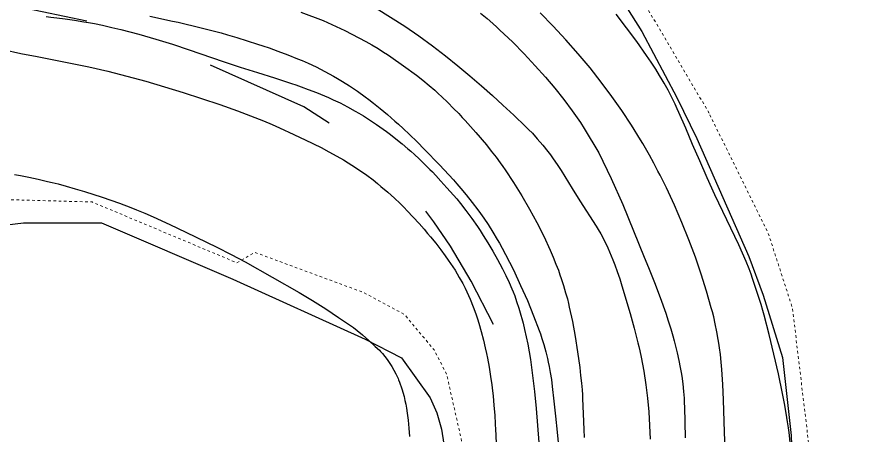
# Model space of a CAD drawing. Header units: millimetres. Extents: x 156921 to 159642, y 477538 to 479586.
# Drawn here: x 158382.97 to 158414.94, y 478612.19 to 478627.99 of the extents above; entities that cross this region are included whole.
import ezdxf

# ---------------------------------------------------------------- set-up
doc = ezdxf.new("R2010")
doc.units = ezdxf.units.MM
doc.header["$MEASUREMENT"] = 0
for name, pattern in [('5M5', [10, 5, -5]), ('AM4', [4, 0, -4]), ('DGN Style 3', [0.047061, 0.033615, -0.013446]), ('DGN Style 4', [0.053784, 0.026892, -0.013446, 0, -0.013446])]:
    doc.linetypes.add(name, pattern=pattern)
doc.layers.add('B0024126', color=156, linetype='Continuous', lineweight=0, transparency=0.6)
doc.layers.add('D0025110', color=66, linetype='Continuous', lineweight=0, transparency=0.6)
for name, color, linetype, transparency in [('D0025111', 66, 'AM4', 0.6), ('F0017111', 94, 'Continuous', 0.6), ('F0017114', 80, 'Continuous', 0.6), ('F0037221', 86, 'Continuous', 0.6), ('F0037223', 86, '5M5', 0.6)]:
    doc.layers.add(name, color=color, linetype=linetype, transparency=transparency)

msp = doc.modelspace()

# ---------------------------------------------------------------- linework, layer by layer
at = {"layer": 'B0024126', "linetype": 'DGN Style 4', "transparency": 33554521, "flags": 128}
for points in [[(158383.208, 478599.855), (158381.837, 478602.97), (158381.525, 478604.145), (158380.446, 478605.797), (158379.729, 478606.54), (158377.973, 478607.434), (158375.425, 478608.132), (158369.566, 478609.222), (158366.416, 478610.019), (158365.314, 478610.579), (158362.36, 478613.155), (158361.95, 478616.762), (158361.527, 478621.134), (158364.452, 478621.607), (158370.515, 478619.914), (158380.096, 478621.156), (158385.814, 478620.998), (158391.293, 478618.698)], [(158391.293, 478618.698), (158391.966, 478619.095), (158396.097, 478617.571), (158397.627, 478616.747), (158398.749, 478615.408), (158399.227, 478614.485), (158400.075, 478610.708), (158400.52, 478604.757), (158400.337, 478603.594), (158399.819, 478602.202), (158399.279, 478601.262), (158398.602, 478600.553), (158396.277, 478598.726), (158395.514, 478598.293), (158394.722, 478597.886), (158393.411, 478597.356), (158388.593, 478596.123), (158387.217, 478596.293), (158384.175, 478597.43)]]:
    msp.add_lwpolyline(points, dxfattribs=at)
at = {"layer": 'D0025110', "linetype": 'DGN Style 3', "transparency": 33554521, "flags": 128}
msp.add_lwpolyline([(158409.153, 478624.36), (158405.626, 478630.34), (158404.741, 478631.546), (158402.515, 478633.423), (158398.97, 478635.283), (158393.969, 478638.358), (158386.759, 478640.855), (158374.831, 478645.135), (158364.499, 478647.959), (158358.876, 478649), (158357.28, 478649.01), (158352.715, 478648.715), (158349.092, 478647.973), (158344.378, 478646.611), (158340.676, 478645.685), (158329.513, 478644.645), (158329.124, 478644.838), (158328.915, 478645.534), (158326.403, 478661.526), (158321.972, 478679.964), (158322.352, 478680.284), (158323.499, 478680.655), (158329.041, 478681.742), (158344.743, 478673.648), (158360.201, 478665.421), (158375.429, 478657.419), (158389.113, 478650.176), (158401.307, 478643.747), (158405.861, 478641.581), (158406.21, 478642.005), (158406.35, 478642.385), (158404.503, 478643.757), (158397.673, 478647.253), (158378.706, 478657.765), (158359.515, 478667.46), (158342.097, 478676.72), (158331.458, 478681.712), (158331.385, 478682.072), (158331.973, 478682.701), (158335.374, 478684.86), (158340.111, 478690.787), (158354.392, 478710.861), (158354.906, 478710.885), (158356.402, 478708.717), (158365.364, 478695.912), (158372.374, 478686.514), (158379.406, 478679.154), (158385.281, 478674.675), (158391.297, 478671.68), (158397.316, 478670.151), (158404.868, 478670.312), (158412.42, 478671.66), (158418.714, 478674.892), (158419.901, 478675.664), (158422.53, 478677.453), (158422.874, 478677.554), (158423.638, 478677.282), (158425.902, 478663.35), (158427.639, 478651.364), (158429.354, 478645.868), (158430.699, 478643.413), (158432.087, 478641.729), (158435.661, 478639.028), (158440.021, 478636.587), (158450.783, 478631.502), (158452.136, 478629.948), (158452.667, 478628.917), (158453.189, 478627.017), (158452.787, 478624.091), (158450.123, 478618.503), (158445.571, 478614.203), (158438.081, 478606.521), (158432.138, 478600.452), (158427.778, 478597.335), (158426.31, 478596.294), (158422.925, 478594.049), (158421.26, 478593.304), (158420.557, 478593.626), (158419.876, 478594.539), (158415.18, 478602.297), (158413.653, 478605.744), (158412.307, 478616.992), (158411.387, 478619.827), (158409.127, 478624.403)], dxfattribs=at)
at = {"layer": 'D0025111', "linetype": 'Continuous', "transparency": 33554521, "flags": 128}
msp.add_lwpolyline([(158380.166, 478619.843), (158383.222, 478620.212), (158386.167, 478620.215), (158391.137, 478618.083), (158396.142, 478615.817), (158397.52, 478615.111), (158398.599, 478613.6), (158398.85, 478613.024), (158399.032, 478612.411), (158399.889, 478606.893), (158400.03, 478602.89), (158399.727, 478601.788), (158399.043, 478600.908), (158398.256, 478600.191), (158396.592, 478599.284), (158395.752, 478598.865), (158393.972, 478598.108), (158391.591, 478597.603), (158389.057, 478597.226), (158387.832, 478597.473), (158386.017, 478598.273), (158384.149, 478599.715)], dxfattribs=at)
at = {"layer": 'F0017111', "transparency": 33554521, "flags": 128}
for points in [[(158396.56, 478628.326), (158397.104, 478627.989), (158397.645, 478627.639), (158398.175, 478627.276), (158398.688, 478626.903), (158399.182, 478626.524), (158399.655, 478626.145), (158400.109, 478625.767), (158400.545, 478625.392), (158400.962, 478625.022), (158401.358, 478624.66), (158401.765, 478624.278), (158402.212, 478623.85), (158402.329, 478623.737), (158402.469, 478623.593), (158402.657, 478623.388), (158402.862, 478623.148), (158403.055, 478622.904), (158403.149, 478622.78), (158403.26, 478622.628), (158403.405, 478622.419), (158403.56, 478622.185), (158403.703, 478621.956), (158403.98, 478621.501), (158404.269, 478621.04), (158404.881, 478620.083), (158404.96, 478619.959), (158405.055, 478619.796), (158405.182, 478619.555), (158405.32, 478619.267), (158405.451, 478618.962), (158405.514, 478618.805), (158405.587, 478618.617), (158405.678, 478618.367), (158405.773, 478618.092), (158405.854, 478617.833), (158406.165, 478616.782), (158406.319, 478616.232), (158406.463, 478615.678), (158406.498, 478615.54), (158406.538, 478615.369), (158406.588, 478615.133), (158406.641, 478614.867), (158406.686, 478614.605), (158406.762, 478614.089), (158406.823, 478613.577), (158406.87, 478613.066), (158406.906, 478612.55), (158406.928, 478612.033)], [(158384.08, 478628.008), (158384.258, 478627.99), (158384.481, 478627.963), (158384.793, 478627.921), (158385.149, 478627.869), (158385.506, 478627.811), (158385.685, 478627.78), (158385.906, 478627.739), (158386.213, 478627.676), (158386.561, 478627.599), (158386.905, 478627.516), (158387.578, 478627.34), (158388.226, 478627.155), (158388.86, 478626.959), (158389.492, 478626.747), (158390.77, 478626.312), (158391.419, 478626.098), (158392.07, 478625.891), (158392.72, 478625.686), (158393.363, 478625.475), (158393.522, 478625.422), (158393.72, 478625.353), (158393.992, 478625.253), (158394.299, 478625.134), (158394.602, 478625.01), (158394.752, 478624.947), (158394.937, 478624.864), (158395.193, 478624.74), (158395.482, 478624.591), (158395.766, 478624.433), (158395.907, 478624.352), (158396.079, 478624.249), (158396.313, 478624.1), (158396.574, 478623.927), (158396.826, 478623.749), (158396.95, 478623.659), (158397.102, 478623.546), (158397.308, 478623.384), (158397.539, 478623.197), (158397.762, 478623.008), (158397.872, 478622.913), (158398.007, 478622.793), (158398.19, 478622.623), (158398.394, 478622.428), (158398.592, 478622.231), (158398.69, 478622.132), (158398.818, 478621.997), (158399.009, 478621.79), (158399.238, 478621.536), (158399.481, 478621.259), (158399.606, 478621.116), (158399.756, 478620.934), (158399.957, 478620.675), (158400.178, 478620.376), (158400.388, 478620.073), (158400.49, 478619.92), (158400.614, 478619.727), (158400.784, 478619.454), (158400.972, 478619.139), (158401.154, 478618.82), (158401.244, 478618.66), (158401.345, 478618.47), (158401.469, 478618.223), (158401.595, 478617.957), (158401.698, 478617.712), (158401.745, 478617.596), (158401.801, 478617.446), (158401.875, 478617.231), (158401.957, 478616.98), (158402.034, 478616.721), (158402.071, 478616.589), (158402.115, 478616.422), (158402.173, 478616.183), (158402.235, 478615.905), (158402.292, 478615.621), (158402.393, 478615.039), (158402.476, 478614.442), (158402.547, 478613.828), (158402.609, 478613.196), (158402.714, 478611.9)], [(158393.715, 478628.173), (158394.555, 478627.855), (158395.375, 478627.486), (158396.17, 478627.067), (158396.401, 478626.935), (158396.636, 478626.794), (158396.843, 478626.666), (158396.993, 478626.568), (158397.115, 478626.487), (158397.6, 478626.15), (158398.087, 478625.789), (158398.329, 478625.598), (158398.568, 478625.399), (158398.776, 478625.22), (158398.922, 478625.088), (158399.038, 478624.979), (158399.268, 478624.76), (158399.492, 478624.537), (158399.685, 478624.34), (158399.819, 478624.197), (158399.925, 478624.082), (158400.337, 478623.619), (158400.728, 478623.156), (158400.915, 478622.923), (158401.095, 478622.689), (158401.248, 478622.483), (158401.354, 478622.335), (158401.436, 478622.216), (158401.758, 478621.733), (158402.066, 478621.235), (158402.36, 478620.728), (158402.638, 478620.217), (158402.899, 478619.7), (158403.142, 478619.178), (158403.256, 478618.914), (158403.363, 478618.648), (158403.452, 478618.414), (158403.513, 478618.246), (158403.558, 478618.11), (158403.646, 478617.84), (158403.726, 478617.569), (158403.792, 478617.331), (158403.834, 478617.162), (158403.865, 478617.026), (158403.982, 478616.476), (158404.085, 478615.91), (158404.176, 478615.331), (158404.259, 478614.74), (158404.295, 478614.443), (158404.326, 478614.149), (158404.348, 478613.893), (158404.361, 478613.713), (158404.369, 478613.569), (158404.397, 478612.991), (158404.418, 478612.4), (158404.431, 478612.1)], [(158400.513, 478628.139), (158400.757, 478627.933), (158400.97, 478627.747), (158401.122, 478627.61), (158401.242, 478627.498), (158401.714, 478627.046), (158402.16, 478626.593), (158402.578, 478626.148), (158402.961, 478625.719), (158403.318, 478625.297), (158403.656, 478624.874), (158403.978, 478624.445), (158404.284, 478624.006), (158404.433, 478623.777), (158404.978, 478622.85), (158405.456, 478621.888), (158405.888, 478620.903), (158406.295, 478619.908), (158406.7, 478618.912), (158406.86, 478618.525), (158407.087, 478617.959), (158407.306, 478617.382), (158407.513, 478616.798), (158407.61, 478616.502), (158407.703, 478616.204), (158407.78, 478615.942), (158407.832, 478615.754), (158407.872, 478615.602), (158407.947, 478615.3), (158408.013, 478615), (158408.064, 478614.74), (158408.095, 478614.555), (158408.117, 478614.409), (158408.156, 478614.117), (158408.186, 478613.827), (158408.207, 478613.576), (158408.216, 478613.397), (158408.221, 478613.256), (158408.25, 478612.079)], [(158409.792, 478611.028), (158409.743, 478612.302), (158409.695, 478613.518), (158409.669, 478614.098), (158409.636, 478614.665), (158409.614, 478614.947), (158409.584, 478615.23), (158409.554, 478615.479), (158409.527, 478615.659), (158409.503, 478615.803), (158409.451, 478616.094), (158409.389, 478616.39), (158409.329, 478616.654), (158409.281, 478616.845), (158409.238, 478617), (158409.058, 478617.626), (158408.857, 478618.263), (158408.635, 478618.91), (158408.39, 478619.565), (158408.125, 478620.224), (158407.84, 478620.882), (158407.691, 478621.209), (158407.538, 478621.531), (158407.402, 478621.81), (158407.302, 478622.007), (158407.221, 478622.162), (158407.058, 478622.47), (158406.894, 478622.77), (158406.748, 478623.027), (158406.643, 478623.207), (158406.559, 478623.348), (158406.213, 478623.905), (158405.854, 478624.45), (158405.477, 478624.989), (158405.076, 478625.528), (158404.651, 478626.066), (158404.201, 478626.603), (158403.734, 478627.131), (158403.255, 478627.645), (158402.764, 478628.146)], [(158382.445, 478626.762), (158383.119, 478626.616), (158383.732, 478626.491), (158385, 478626.245), (158385.695, 478626.103), (158386.407, 478625.94), (158387.127, 478625.758), (158387.842, 478625.561), (158388.553, 478625.351), (158389.259, 478625.132), (158389.957, 478624.907), (158390.644, 478624.677), (158391.318, 478624.438), (158391.977, 478624.189), (158392.3, 478624.059), (158392.621, 478623.925), (158392.899, 478623.804), (158393.096, 478623.716), (158393.252, 478623.643), (158393.87, 478623.35), (158394.477, 478623.051), (158394.775, 478622.896), (158395.07, 478622.734), (158395.324, 478622.587), (158395.504, 478622.478), (158395.645, 478622.389), (158395.927, 478622.204), (158396.203, 478622.009), (158396.441, 478621.831), (158396.608, 478621.698), (158396.739, 478621.588), (158396.998, 478621.365), (158397.25, 478621.138), (158397.465, 478620.935), (158397.614, 478620.787), (158397.731, 478620.667), (158397.96, 478620.426), (158398.184, 478620.182), (158398.374, 478619.967), (158398.507, 478619.812), (158398.61, 478619.686), (158398.813, 478619.435), (158399.008, 478619.183), (158399.173, 478618.96), (158399.286, 478618.801), (158399.374, 478618.673), (158399.543, 478618.414), (158399.702, 478618.149), (158399.833, 478617.913), (158399.921, 478617.742), (158399.987, 478617.603), (158400.114, 478617.32), (158400.232, 478617.028), (158400.329, 478616.766), (158400.393, 478616.574), (158400.441, 478616.417), (158400.533, 478616.099), (158400.619, 478615.773), (158400.689, 478615.483), (158400.735, 478615.272), (158400.769, 478615.099), (158400.834, 478614.752), (158400.891, 478614.399), (158400.935, 478614.086), (158400.962, 478613.859), (158400.981, 478613.675), (158401.016, 478613.307), (158401.044, 478612.939), (158401.065, 478612.616), (158401.076, 478612.385), (158401.082, 478612.2), (158401.136, 478610.708)], [(158382.88, 478622.035), (158383.107, 478621.995), (158383.421, 478621.933), (158383.779, 478621.858), (158384.134, 478621.777), (158384.31, 478621.734), (158384.53, 478621.679), (158384.834, 478621.597), (158385.179, 478621.5), (158385.522, 478621.397), (158386.194, 478621.181), (158386.851, 478620.953), (158387.013, 478620.895), (158387.215, 478620.818), (158387.495, 478620.706), (158387.813, 478620.572), (158388.129, 478620.432), (158388.752, 478620.144), (158389.365, 478619.853), (158390.528, 478619.292), (158391.074, 478619.018), (158391.599, 478618.735), (158392.622, 478618.161), (158393.642, 478617.574), (158394.151, 478617.27), (158394.651, 478616.954), (158395.134, 478616.636), (158395.587, 478616.325), (158395.697, 478616.247), (158395.838, 478616.141), (158396.041, 478615.974), (158396.28, 478615.767), (158396.527, 478615.54), (158396.683, 478615.391), (158396.727, 478615.345), (158396.795, 478615.266), (158396.971, 478615.042), (158397.151, 478614.777), (158397.23, 478614.641), (158397.302, 478614.502), (158397.387, 478614.326), (158397.41, 478614.273), (158397.445, 478614.184), (158397.533, 478613.934), (158397.617, 478613.645), (158397.651, 478613.499), (158397.679, 478613.352), (158397.705, 478613.205), (158397.734, 478613.019), (158397.767, 478612.753), (158397.799, 478612.445), (158397.822, 478612.131)]]:
    msp.add_lwpolyline(points, dxfattribs=at)
at = {"layer": 'F0017114', "transparency": 33554521, "flags": 128}
for points in [[(158388.005, 478628.02), (158388.857, 478627.835), (158389.067, 478627.79), (158389.327, 478627.732), (158389.687, 478627.647), (158390.093, 478627.546), (158390.493, 478627.44), (158390.692, 478627.386), (158390.94, 478627.316), (158391.286, 478627.215), (158391.68, 478627.094), (158392.074, 478626.969), (158392.27, 478626.906), (158392.512, 478626.823), (158392.844, 478626.703), (158393.218, 478626.562), (158393.585, 478626.414), (158393.766, 478626.34), (158393.987, 478626.242), (158394.286, 478626.101), (158394.62, 478625.934), (158394.941, 478625.76), (158395.099, 478625.671), (158395.292, 478625.555), (158395.557, 478625.387), (158395.853, 478625.187), (158396.142, 478624.978), (158396.284, 478624.872), (158396.462, 478624.734), (158396.708, 478624.535), (158396.989, 478624.301), (158397.268, 478624.058), (158397.407, 478623.935), (158397.581, 478623.775), (158397.827, 478623.543), (158398.11, 478623.269), (158398.394, 478622.986), (158398.952, 478622.408), (158399.481, 478621.833), (158399.61, 478621.689), (158399.764, 478621.511), (158399.969, 478621.263), (158400.193, 478620.981), (158400.404, 478620.701), (158400.506, 478620.562), (158400.629, 478620.387), (158400.792, 478620.142), (158400.971, 478619.86), (158401.14, 478619.577), (158401.223, 478619.435), (158401.322, 478619.257), (158401.457, 478619.006), (158401.607, 478618.718), (158401.752, 478618.427), (158402.026, 478617.846), (158402.283, 478617.268), (158402.518, 478616.699), (158402.727, 478616.145), (158402.775, 478616.009), (158402.831, 478615.839), (158402.902, 478615.605), (158402.976, 478615.339), (158403.039, 478615.076), (158403.069, 478614.946), (158403.103, 478614.782), (158403.145, 478614.55), (158403.188, 478614.285), (158403.224, 478614.018), (158403.287, 478613.469), (158403.344, 478612.897), (158403.402, 478612.294), (158403.471, 478611.656)], [(158412.216, 478611.914), (158412.177, 478612.279), (158412.155, 478612.461), (158412.122, 478612.69), (158412.071, 478613.012), (158412.006, 478613.382), (158411.933, 478613.754), (158411.775, 478614.5), (158411.607, 478615.248), (158411.428, 478615.99), (158411.233, 478616.719), (158411.183, 478616.899), (158411.118, 478617.121), (158411.024, 478617.425), (158410.914, 478617.766), (158410.799, 478618.1), (158410.741, 478618.265), (158410.664, 478618.469), (158410.552, 478618.75), (158410.417, 478619.068), (158410.276, 478619.382), (158409.981, 478620.006), (158409.676, 478620.635), (158409.373, 478621.269), (158409.08, 478621.909), (158408.799, 478622.547), (158408.532, 478623.174), (158408.272, 478623.785), (158408.013, 478624.376), (158407.949, 478624.522), (158407.866, 478624.7), (158407.744, 478624.945), (158407.601, 478625.219), (158407.452, 478625.487), (158407.376, 478625.619), (158407.277, 478625.784), (158407.134, 478626.015), (158406.964, 478626.278), (158406.788, 478626.541), (158406.419, 478627.065), (158406.032, 478627.586), (158405.634, 478628.095)]]:
    msp.add_lwpolyline(points, dxfattribs=at)
at = {"layer": 'F0037221', "transparency": 33554521, "flags": 128}
msp.add_lwpolyline([(158343.834, 478644.266), (158352.197, 478646.399), (158360.049, 478646.808), (158364.841, 478646.08), (158374.755, 478643.786), (158385.486, 478640.105), (158395.788, 478635.917), (158403.4, 478631.857), (158404.818, 478630.056), (158405.676, 478628.93), (158406.61, 478627.443), (158407.928, 478624.948), (158408.689, 478623.396), (158410.652, 478618.942), (158411.201, 478617.474), (158411.937, 478615.117), (158412.254, 478612.167), (158412.361, 478609.186), (158412.747, 478605.221), (158415.765, 478598.879), (158421.116, 478591.581)], dxfattribs=at)
at = {"layer": 'F0037223', "transparency": 33554521, "flags": 128}
msp.add_lwpolyline([(158421.087, 478591.621), (158408.288, 478590.738), (158407.661, 478591.33), (158405.448, 478594.384), (158404.167, 478598.32), (158403.096, 478608.616), (158401.39, 478615.595), (158400.16, 478618), (158399.377, 478619.329), (158398.747, 478620.249), (158397.312, 478622.102), (158396.022, 478623.193), (158393.821, 478624.597), (158387.358, 478627.473), (158370.716, 478630.913), (158354.583, 478636.514), (158346.097, 478640.979), (158343.834, 478644.266)], dxfattribs=at)

doc.saveas('drawing.dxf')
